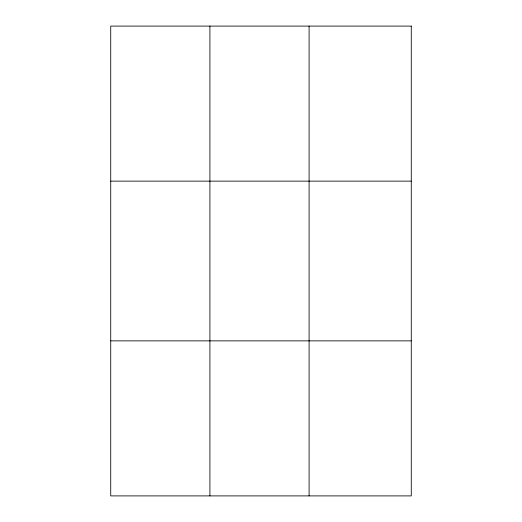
<?xml version="1.0" encoding="UTF-8"?>
<svg xmlns="http://www.w3.org/2000/svg" width="522" height="522" viewBox="0 0 522 522"><rect width="100%" height="100%" fill="white"/><g stroke="black" fill="none" stroke-linecap="round" stroke-linejoin="round"><path stroke-width="0.78" d="M110.729 181.134L411.271 181.134M110.729 340.866L411.271 340.866M309.089 26.1L309.089 495.9M209.909 26.1L209.909 495.9M411.271 26.1L411.271 495.9L110.729 495.9L110.729 26.1L411.271 26.1"/></g></svg>
